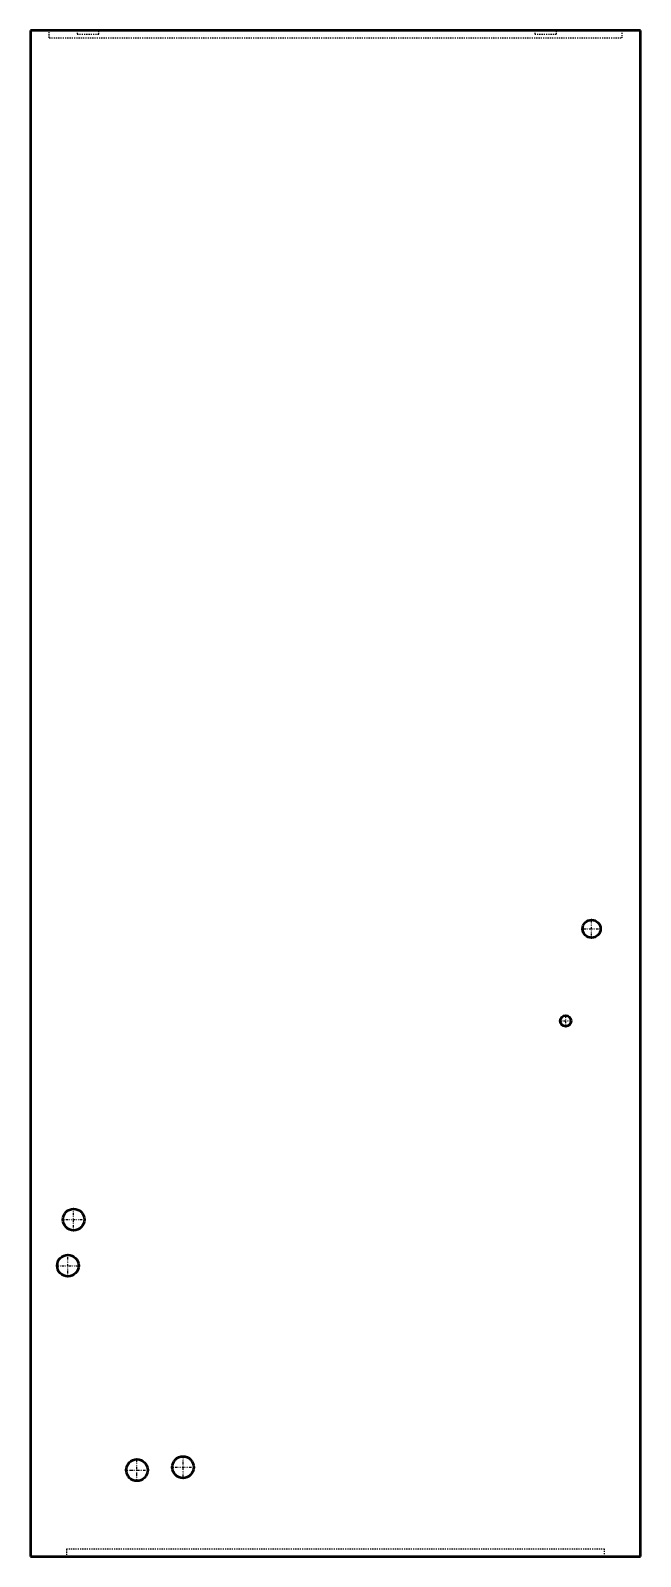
# Model space of a CAD drawing. Header units: millimetres. Extents: x -269 to 269, y 0 to 1346.
import ezdxf

# ---------------------------------------------------------------- set-up
doc = ezdxf.new("R2010")
doc.units = ezdxf.units.MM
doc.linetypes.add('Center', pattern=[1.5, 0.45, -0.5, 0.05, -0.5])
doc.linetypes.add('Dashed', pattern=[2, 1, -1])
for name, color, linetype, lineweight in [('AM_0', 7, 'Continuous', 50), ('AM_7', 7, 'Center', 25), ('AM_9', 6, 'Dashed', 25)]:
    doc.layers.add(name, color=color, linetype=linetype, lineweight=lineweight)

# ---------------------------------------------------------------- blocks, each defined once
blk = doc.blocks.new('1_FTA48AAVJUD_PART3_0_in_FTA48AAVJUD_0')
at = {"layer": 'AM_0'}
blk.add_circle((203.2, 472.44), 4.7625, dxfattribs=at)
at = {"layer": 'AM_7'}
for p, q in [((198.199375, 472.44), (208.200625, 472.44)), ((203.2, 467.439375), (203.2, 477.440625))]:
    blk.add_line(p, q, dxfattribs=at)
blk = doc.blocks.new('2_FTA48AAVJUD_PART2_0_in_FTA48AAVJUD_0')
at = {"layer": 'AM_0'}
blk.add_circle((226.06, 553.72), 7.9375, dxfattribs=at)
at = {"layer": 'AM_7'}
for p, q in [((217.725625, 553.72), (234.394375, 553.72)), ((226.06, 545.385625), (226.06, 562.054375))]:
    blk.add_line(p, q, dxfattribs=at)
blk = doc.blocks.new('3_FTA48AAVJUD_PART1_0_in_FTA48AAVJUD_0')
at = {"layer": 'AM_0'}
for p, q in [((269.24, 1346.2), (-269.24, 1346.2)), ((-269.24, 1346.2), (-269.24, 0)), ((269.24, 0), (269.24, 1346.2)), ((-269.24, 0), (269.24, 0))]:
    blk.add_line(p, q, dxfattribs=at)
for centre in [(-231.14, 297.18), (-236.22, 256.54), (-175.26, 76.2), (-134.62, 78.74)]:
    blk.add_circle(centre, 9.525, dxfattribs=at)
at = {"layer": 'AM_7'}
for p, q in [((-241.14125, 297.18), (-221.13875, 297.18)), ((-231.14, 287.17875), (-231.14, 307.18125)), ((-246.22125, 256.54), (-226.21875, 256.54)), ((-236.22, 246.53875), (-236.22, 266.54125)), ((-175.26, 66.19875), (-175.26, 86.20125)), ((-134.62, 68.73875), (-134.62, 88.74125)), ((-185.26125, 76.2), (-165.25875, 76.2)), ((-144.62125, 78.74), (-124.61875, 78.74))]:
    blk.add_line(p, q, dxfattribs=at)
at = {"layer": 'AM_9'}
for p, q in [((-252.73, 1339.85), (-252.73, 1346.2)), ((-252.73, 1339.85), (252.73, 1339.85)), ((-227.965, 1346.2), (-227.965, 1343.025)), ((-227.965, 1343.025), (-208.915, 1343.025)), ((-208.915, 1343.025), (-208.915, 1346.2)), ((175.895, 1346.2), (175.895, 1343.025)), ((175.895, 1343.025), (194.945, 1343.025)), ((194.945, 1343.025), (194.945, 1346.2)), ((252.73, 1346.2), (252.73, 1339.85)), ((-237.49, 6.35), (-237.49, 0)), ((237.49, 6.35), (-237.49, 6.35)), ((237.49, 0), (237.49, 6.35))]:
    blk.add_line(p, q, dxfattribs=at)

msp = doc.modelspace()

# ---------------------------------------------------------------- block references
for name in ['3_FTA48AAVJUD_PART1_0_in_FTA48AAVJUD_0', '2_FTA48AAVJUD_PART2_0_in_FTA48AAVJUD_0', '1_FTA48AAVJUD_PART3_0_in_FTA48AAVJUD_0']:
    msp.add_blockref(name, (0, 0))

doc.saveas('drawing.dxf')
